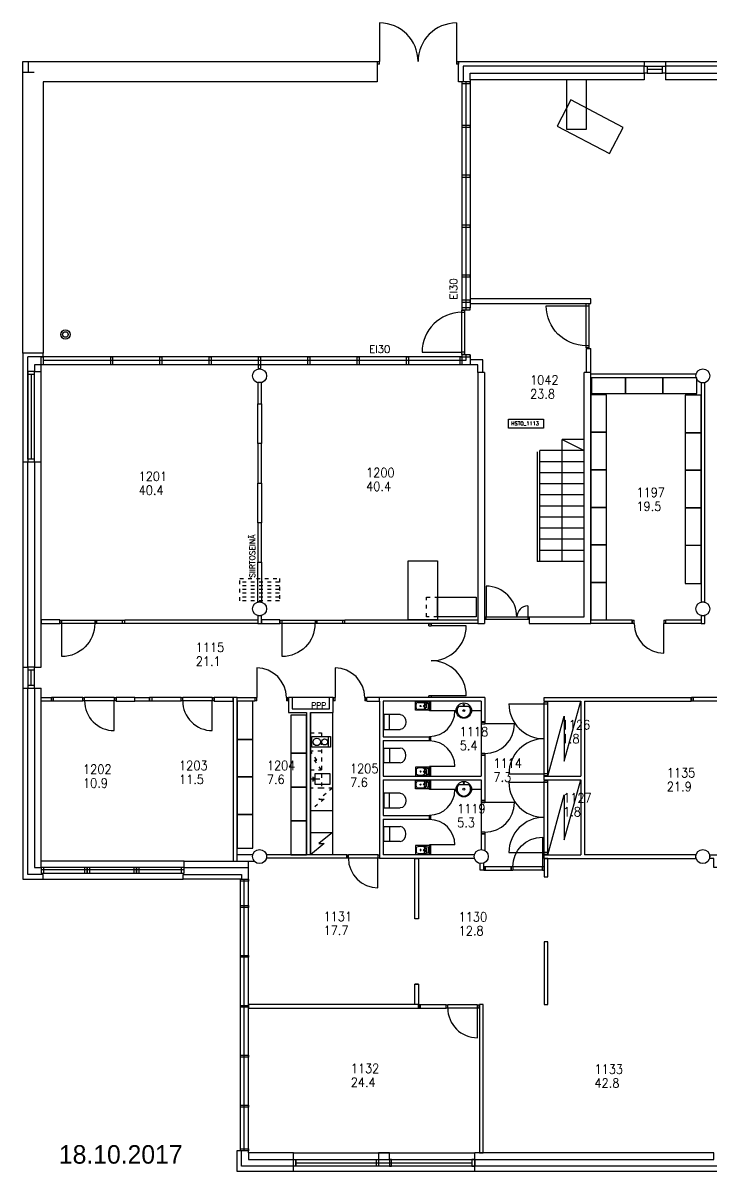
# Model space of a CAD drawing. Extents: x -405 to 153606, y -6935 to 69332.
# Drawn here: x -405 to 18195, y -405 to 30645 of the extents above; entities that cross this region are included whole.
import ezdxf
from ezdxf.enums import TextEntityAlignment as Align

# ---------------------------------------------------------------- set-up
doc = ezdxf.new("R2010")
doc.units = 0
doc.header["$LTSCALE"] = 100
doc.header["$MEASUREMENT"] = 0
doc.linetypes.add('KEL', pattern=[2.25, 1, -1.25])
doc.layers.get('0').update_dxf_attribs({"linetype": 'CONTINUOUS'})
for name, color, linetype in [('ART1100T0', 7, 'CONTINUOUS'), ('ART1100T3', 7, 'CONTINUOUS'), ('ART1100TB', 7, 'CONTINUOUS'), ('FM_I', 7, 'CONTINUOUS'), ('M00402', 7, 'CONTINUOUS'), ('M06001', 7, 'CONTINUOUS'), ('M06037', 8, 'CONTINUOUS'), ('M06051', 3, 'CONTINUOUS'), ('m06080', 7, 'CONTINUOUS'), ('M06081', 8, 'CONTINUOUS'), ('M06203T', 3, 'CONTINUOUS')]:
    doc.layers.add(name, color=color, linetype=linetype)
doc.styles.add('FISO', font='fiso.shx', dxfattribs={"height": 200})
doc.styles.add('ROMANS', font='romans.shx')
doc.styles.get("Standard").update_dxf_attribs({"font": 'simplex.shx'})

# ---------------------------------------------------------------- blocks, each defined once
blk = doc.blocks.new('KRF930')
for p, q in [((0.025, 0.7), (0.025, 0)), ((0.975, 0.25), (0.975, 0))]:
    blk.add_line(p, q)
for centre, radius, start, end in [((0.025, 0), 0.7, 0, 90), ((0.975, 0), 0.25, 90, 180)]:
    blk.add_arc(centre, radius, start, end)
blk = doc.blocks.new('KRF010')
blk.add_line((0.05, 0.9), (0.05, 0))
blk.add_arc((0.05, 0), 0.9, 0, 90)
blk = doc.blocks.new('SALAMA')
at = {"layer": 'M00402'}
blk.add_lwpolyline([(0, 0), (0.5, 0.8), (0.5, 0.2), (1, 1)], dxfattribs=at)
blk = doc.blocks.new('KRF020')
for p, q in [((0.025, 0.475), (0.025, 0)), ((0.975, 0.475), (0.975, 0))]:
    blk.add_line(p, q)
for centre, start, end in [((0.025, 0), 0, 90), ((0.975, 0), 90, 180)]:
    blk.add_arc(centre, 0.475, start, end)
blk = doc.blocks.new('KAF0IK')
for p, q in [((0, -1), (0, 0)), ((0, 0), (0.05, 0)), ((0.05, -1), (0.05, 0)), ((0.95, 0), (0.95, -1)), ((0.95, 0), (1, 0)), ((1, 0), (1, -1)), ((0.05, -1), (0, -1)), ((1, -1), (0.95, -1))]:
    blk.add_line(p, q)
blk = doc.blocks.new('KYFPIK')
for p, q in [((0, -1), (0, 0)), ((0, 0), (0.025, 0)), ((0.025, -1), (0.025, 0)), ((0.975, 0), (0.975, -1)), ((0.975, 0), (1, 0)), ((1, 0), (1, -1)), ((0.025, -1), (0, -1)), ((1, -1), (0.975, -1))]:
    blk.add_line(p, q)
blk = doc.blocks.new('KAFPIK')
for p, q in [((0, -1), (0, 0)), ((0, 0), (0.025, 0)), ((0.025, -1), (0.025, 0)), ((0.975, 0), (0.975, -1)), ((0.975, 0), (1, 0)), ((1, 0), (1, -1)), ((0.025, -1), (0, -1)), ((1, -1), (0.975, -1))]:
    blk.add_line(p, q)
blk = doc.blocks.new('KYF0IK')
for p, q in [((0, -1), (0, 0)), ((0, 0), (0.05, 0)), ((0.05, -1), (0.05, 0)), ((0.95, 0), (0.95, -1)), ((0.95, 0), (1, 0)), ((1, 0), (1, -1)), ((0.05, -1), (0, -1)), ((1, -1), (0.95, -1))]:
    blk.add_line(p, q)
blk = doc.blocks.new('VAR1X1')
blk.add_lwpolyline([(-0.168, -0.256), (0.832, -0.256), (0.832, 0.744), (-0.168, 0.744)], close=True)
blk = doc.blocks.new('KKUPPI_P')
at = {"linetype": 'Continuous'}
for p, q in [((-380, -245), (-380, -10)), ((-380, -10), (-10, -10)), ((-10, -245), (-380, -245)), ((-360, -175), (-360, -80)), ((-310, -30), (-175, -30)), ((-175, -225), (-310, -225)), ((-175, -30), (-80, -30)), ((-175, -225), (-80, -225)), ((-125, -80), (-125, -175)), ((-30, -80), (-30, -175)), ((-10, -10), (-10, -245))]:
    blk.add_line(p, q, dxfattribs=at)
for p, q in [((-168, -110), (-125, -153)), ((-80, -65), (-163, -148)), ((-151, -93), (-108, -136)), ((-80, -65), (-80, -167))]:
    blk.add_line(p, q)
for centre, radius in [((-242, -128), 14.1), ((-80, -65), 10)]:
    blk.add_circle(centre, radius, dxfattribs=at)
for centre, start, end in [((-310, -80), 90, 180), ((-310, -175), 180, 270), ((-175, -80), 0, 90), ((-175, -175), 270, 0), ((-80, -80), 0, 90), ((-80, -175), 270, 0)]:
    blk.add_arc(centre, 50, start, end, dxfattribs=at)
at = {"extrusion": (0, 0, -1)}
for centre, major_axis, start_param, end_param in [((-119, -189), (-13.3, 12.5), -1.446157, 1.474955), ((-125, -203), (-5.71, 5.37), 0.050634, 6.193979), ((-100, -163), (-15.7, 14.8), 2.496992, 4.616547)]:
    blk.add_ellipse(centre, major_axis=major_axis, ratio=0.8, start_param=start_param, end_param=end_param, dxfattribs=at)
blk = doc.blocks.new('LVIIST')
for p, q in [((-0.5, 0.02), (-0.5, 0.761)), ((0.5, 0.761), (0.5, 0.02)), ((-0.5, 0.283), (0.5, 0.283)), ((0.5, 0.02), (-0.5, 0.02))]:
    blk.add_line(p, q)
blk.add_ellipse((0, 0.761), major_axis=(-0.5, 0), ratio=0.517739, start_param=3.141593, end_param=6.283185)
at = {"width": 0.76195, "flags": 1}
blk.add_attdef('LVIKAL', text='', height=0.212, dxfattribs=at).set_placement((-0.389, 0.05), (0.379, 0.05), align=Align.FIT)
blk = doc.blocks.new('aioa_huone')
at = {"layer": 'ART1100T0', "width": 0.9}
blk.add_attdef('HNENUM', (56, 73), '', height=250, dxfattribs=at)
at = {"layer": 'ART1100T3', "width": 0.9}
blk.add_attdef('HNEALA', (56, -302), '', height=250, dxfattribs=at)

msp = doc.modelspace()

# ---------------------------------------------------------------- linework, layer by layer
at = {"layer": 'M00402'}
msp.add_lwpolyline([(-405, 21715), (-405, 29605), (9185, 29605), (9185, 29055), (145, 29055), (145, 21715)], dxfattribs=at)
at = {"layer": 'M06001'}
for p, q in [((-405, 29605), (-105, 29605)), ((-255, 29305), (-255, 29605)), ((16415, 29605), (16985, 29605)), ((16415, 29605), (16415, 29475)), ((16985, 29605), (16985, 29475)), ((-105, 29305), (-405, 29305)), ((16415, 29290), (16415, 29110)), ((16490, 29475), (16910, 29475)), ((16910, 29383), (16490, 29383)), ((16490, 29290), (16910, 29290)), ((16985, 29290), (16985, 29110)), ((14970, 23185), (11700, 23185)), ((11700, 23185), (11700, 23055)), ((11700, 23055), (14970, 23055)), ((14970, 23055), (14970, 23185)), ((14840, 21845), (14840, 21190)), ((14840, 21845), (14970, 21845)), ((14970, 21190), (14970, 21845)), ((145, 21620), (-275, 21620)), ((-275, 18850), (-275, 21620)), ((12040, 21530), (11700, 21530)), ((12040, 21190), (12040, 21530)), ((-183, 21145), (-183, 18850)), ((90, 18775), (90, 21400)), ((11910, 21400), (11700, 21400)), ((11910, 21190), (11910, 21400)), ((11910, 21190), (11910, 14400)), ((12090, 21190), (11910, 21190)), ((12090, 21190), (12090, 14400)), ((14790, 14580), (14790, 21190)), ((14970, 21190), (14790, 21190)), ((14970, 14400), (14970, 21190)), ((17817, 21150), (14970, 21150)), ((17817, 21050), (14970, 21050)), ((-405, 18775), (-275, 18775)), ((-90, 18775), (90, 18775)), ((11910, 14400), (12090, 14400)), ((13300, 14580), (14790, 14580)), ((13300, 14580), (13300, 14400)), ((13300, 14400), (14970, 14400)), ((16090, 14400), (16090, 14500)), ((17000, 14400), (17000, 14500)), ((17950, 14500), (17950, 14400)), ((-405, 13225), (-405, 12655)), ((-405, 13225), (-275, 13225)), ((-183, 12730), (-183, 13150)), ((-90, 13225), (90, 13225)), ((-405, 12655), (-275, 12655)), ((-90, 12655), (90, 12655)), ((6780, 12400), (6780, 12000)), ((6880, 12400), (6780, 12400)), ((6880, 12400), (6880, 12100)), ((7890, 12100), (7890, 12400)), ((7990, 12400), (7890, 12400)), ((7990, 12000), (7990, 12400)), ((8900, 12300), (8900, 12400)), ((12100, 12400), (9250, 12400)), ((9250, 12300), (9250, 8050)), ((12000, 12300), (9350, 12300)), ((9350, 12300), (9350, 11338)), ((10600, 12037), (10600, 12300)), ((10600, 12300), (10624, 12300)), ((10624, 12300), (10624, 12037)), ((12000, 12300), (12000, 11743)), ((12100, 12400), (12100, 11743)), ((13700, 12300), (13700, 12400)), ((13700, 12400), (17685, 12400)), ((13700, 12300), (14700, 12300)), ((14700, 12300), (14700, 10275)), ((14800, 12300), (14800, 8150)), ((14800, 12300), (17685, 12300)), ((17685, 12300), (17685, 12400)), ((6780, 12000), (7275, 12000)), ((6880, 12100), (7890, 12100)), ((7275, 12000), (7275, 8150)), ((7375, 12000), (7375, 8150)), ((7375, 12000), (7990, 12000)), ((10624, 12037), (10600, 12037)), ((12100, 11743), (12000, 11743)), ((7375, 11325), (7375, 10125)), ((9350, 11338), (10600, 11338)), ((9350, 11238), (10600, 11238)), ((9350, 11238), (9350, 10275)), ((10600, 11227), (10600, 11347)), ((10600, 11347), (10624, 11347)), ((10600, 11238), (10600, 11338)), ((10624, 11227), (10600, 11227)), ((10624, 11347), (10624, 11227)), ((12100, 10833), (12000, 10833)), ((12000, 10833), (12000, 10275)), ((12100, 10833), (12100, 9618)), ((9350, 10275), (12000, 10275)), ((10600, 10275), (10600, 10537)), ((10600, 10537), (10624, 10537)), ((10624, 10275), (10600, 10275)), ((10624, 10537), (10624, 10275)), ((13700, 10275), (14700, 10275)), ((13700, 10175), (13700, 10275)), ((9350, 10175), (9350, 9213)), ((9350, 10175), (12000, 10175)), ((10600, 9912), (10600, 10175)), ((10600, 10175), (10624, 10175)), ((10624, 10175), (10624, 9912)), ((12000, 10175), (12000, 9618)), ((13700, 10175), (14700, 10175)), ((14700, 10175), (14700, 8150)), ((10624, 9912), (10600, 9912)), ((12100, 9618), (12000, 9618)), ((9350, 9213), (10600, 9213)), ((9350, 9113), (10600, 9113)), ((9350, 9113), (9350, 8150)), ((10600, 9103), (10600, 9223)), ((10600, 9223), (10624, 9223)), ((10600, 9213), (10600, 9113)), ((10624, 9103), (10600, 9103)), ((10624, 9223), (10624, 9103)), ((12100, 8708), (12000, 8708)), ((12000, 8708), (12000, 8290)), ((12100, 8708), (12100, 8262)), ((10600, 8150), (10600, 8413)), ((10600, 8413), (10624, 8413)), ((10624, 8413), (10624, 8150)), ((5817, 8150), (5390, 8150)), ((8360, 8150), (6190, 8150)), ((8360, 8150), (8360, 8058)), ((11817, 8150), (9350, 8150)), ((10624, 8150), (10600, 8150)), ((13700, 8150), (14700, 8150)), ((13700, 8050), (13700, 8150)), ((17810, 8150), (14800, 8150)), ((17810, 8050), (17810, 8150)), ((90, 7800), (90, 7980)), ((90, 7980), (90, 7980)), ((2720, 7980), (90, 7980)), ((90, 7800), (90, 7800)), ((3955, 7980), (2720, 7980)), ((3955, 7980), (5700, 7980)), ((3955, 7800), (3955, 7980)), ((3955, 7800), (5700, 7800)), ((5700, 7800), (5700, 7980)), ((5700, 7980), (5853, 7980)), ((8360, 8058), (6190, 8058)), ((11817, 8050), (9250, 8050)), ((11970, 7734), (11970, 7912)), ((12070, 7734), (12070, 7923)), ((13700, 8050), (14800, 8050)), ((14800, 8050), (17810, 8050)), ((90, 7750), (3955, 7750)), ((145, 7485), (3935, 7485)), ((12070, 7734), (11970, 7734)), ((10300, 4650), (10200, 4650)), ((6915, -90), (6915, 90)), ((6915, 90), (11825, 90)), ((11825, -90), (11825, 90)), ((6915, -405), (6915, -275)), ((6980, -183), (11750, -183)), ((11825, -405), (11825, -275)), ((6915, -405), (11825, -405))]:
    msp.add_line(p, q, dxfattribs=at)
for points in [[(16415, 29475), (11515, 29475), (11515, 29055), (11385, 29055), (11385, 29605), (16415, 29605)], [(16985, 29605), (24615, 29605), (24615, 29055), (24485, 29055), (24485, 29475), (16985, 29475)], [(16415, 29110), (11700, 29110), (11700, 29290), (16415, 29290)], [(16985, 29290), (24300, 29290), (24300, 29110), (16985, 29110)], [(11480, 29055), (11480, 22940)], [(11580, 29055), (11580, 22890)], [(11700, 29110), (11700, 22940)], [(145, 21620), (145, 21715), (-405, 21715), (-405, 18775)], [(11700, 21670), (11700, 21400), (-90, 21400)], [(11480, 21670), (11480, 21620), (145, 21620)], [(11580, 21670), (11580, 21520), (145, 21520)], [(-405, 18775), (-405, 13225)], [(-275, 13225), (-275, 18775)], [(-90, 18775), (-90, 13225)], [(90, 13225), (90, 18775)], [(16090, 14400), (14970, 14400), (14970, 14500), (16090, 14500)], [(17000, 14500), (17950, 14500), (17950, 14400), (17000, 14400)], [(-405, 12655), (-405, 7485), (145, 7485), (145, 7615), (-275, 7615), (-275, 12655)], [(-90, 12655), (-90, 7800), (90, 7800)], [(90, 7980), (90, 12655)], [(90, 12400), (360, 12400), (360, 12300), (90, 12300)], [(2620, 12400), (3015, 12400), (3015, 12300), (2620, 12300)], [(5390, 12300), (5390, 12300)], [(8900, 12300), (9250, 12300), (9250, 12400), (8900, 12400)], [(5700, 90), (5700, 7800)], [(5515, 7615), (5515, 7485), (3935, 7485), (3935, 7615), (5515, 7615)], [(5480, 145), (5480, 7485)], [(5580, 145), (5580, 7485)], [(6915, -275), (5515, -275), (5515, 145), (5385, 145), (5385, -405), (6915, -405)], [(6915, 90), (5700, 90), (5700, -90), (6915, -90)], [(11825, -405), (18615, -405), (18615, 145), (18485, 145), (18485, -275), (11825, -275)], [(11825, -90), (18300, -90), (18300, 90), (11825, 90)]]:
    msp.add_lwpolyline(points, dxfattribs=at)
for points in [[(16415, 29475), (16490, 29475), (16490, 29290), (16415, 29290)], [(16910, 29475), (16985, 29475), (16985, 29290), (16910, 29290)], [(11700, 29055), (11480, 29055), (11480, 29005), (11700, 29005)], [(11700, 27875), (11480, 27875), (11480, 27825), (11700, 27825)], [(11700, 26525), (11480, 26525), (11480, 26475), (11700, 26475)], [(11700, 25175), (11480, 25175), (11480, 25125), (11700, 25125)], [(11700, 23825), (11480, 23825), (11480, 23775), (11700, 23775)], [(11700, 23145), (11480, 23145), (11480, 23095), (11700, 23095)], [(11700, 22940), (11480, 22940), (11480, 22890), (11700, 22890)], [(90, 21400), (90, 21620), (145, 21620), (145, 21400)], [(1970, 21400), (1970, 21620), (2020, 21620), (2020, 21400)], [(3305, 21400), (3305, 21620), (3355, 21620), (3355, 21400)], [(4640, 21400), (4640, 21620), (4690, 21620), (4690, 21400)], [(5975, 21400), (5975, 21620), (6025, 21620), (6025, 21400)], [(7310, 21400), (7310, 21620), (7360, 21620), (7360, 21400)], [(8645, 21400), (8645, 21620), (8695, 21620), (8695, 21400)], [(9980, 21400), (9980, 21620), (10030, 21620), (10030, 21400)], [(11430, 21400), (11430, 21620), (11480, 21620), (11480, 21400)], [(11700, 21670), (11480, 21670), (11480, 21620), (11700, 21620)], [(-275, 21220), (-275, 18775), (-90, 18775), (-90, 21220)], [(-90, 21145), (-90, 21220), (-275, 21220), (-275, 21145)], [(-90, 21220), (90, 21220), (90, 21400), (-90, 21400)], [(5975, 21290), (5975, 21400), (6025, 21400), (6025, 21290)], [(17950, 14990), (18050, 14990), (18050, 20910), (17950, 20910)], [(-90, 18775), (-90, 18850), (-275, 18850), (-275, 18775)], [(5950, 14400), (6050, 14400), (6050, 14610), (5950, 14610)], [(17950, 14400), (18050, 14400), (18050, 14610), (17950, 14610)], [(90, 14500), (90, 14400), (590, 14400), (590, 14500)], [(5950, 14400), (2350, 14400), (2350, 14500), (5950, 14500)], [(6050, 14500), (6050, 14400), (6550, 14400), (6550, 14500)], [(11910, 14400), (8310, 14400), (8310, 14500), (11910, 14500)], [(-275, 13225), (-275, 13150), (-90, 13150), (-90, 13225)], [(-275, 13225), (-275, 12655), (-90, 12655), (-90, 13225)], [(-275, 12730), (-275, 12655), (-90, 12655), (-90, 12730)], [(2120, 12400), (2120, 12300), (2620, 12300), (2620, 12400)], [(4775, 12400), (4775, 12300), (5290, 12300), (5290, 12400)], [(5290, 7980), (5390, 7980), (5390, 12400), (5290, 12400)], [(5870, 12400), (5870, 12300), (5390, 12300), (5390, 12400)], [(18300, 7800), (18300, 8050), (18190, 8050), (18190, 8150), (18300, 8150), (18400, 8150), (18400, 7800)], [(90, 7650), (3955, 7650), (3955, 7800), (90, 7800)], [(165, 7800), (90, 7800), (90, 7650), (165, 7650)], [(1335, 7800), (1260, 7800), (1260, 7650), (1335, 7650)], [(1410, 7800), (1335, 7800), (1335, 7650), (1410, 7650)], [(2670, 7800), (2595, 7800), (2595, 7650), (2670, 7650)], [(2745, 7800), (2670, 7800), (2670, 7650), (2745, 7650)], [(3955, 7800), (3880, 7800), (3880, 7650), (3955, 7650)], [(10300, 6416), (10200, 6416), (10200, 8050), (10300, 8050)], [(13700, 7550), (13800, 7550), (13800, 8050), (13700, 8050)], [(5700, 7435), (5480, 7435), (5480, 7485), (5700, 7485)], [(5700, 6725), (5480, 6725), (5480, 6775), (5700, 6775)], [(13700, 4100), (13800, 4100), (13800, 5790), (13700, 5790)], [(5700, 5375), (5480, 5375), (5480, 5425), (5700, 5425)], [(10300, 4100), (10200, 4100), (10200, 4650), (10300, 4650)], [(5700, 4025), (5480, 4025), (5480, 4075), (5700, 4075)], [(5700, 4000), (10300, 4000), (10300, 4100), (5700, 4100)], [(11950, 90), (12050, 90), (12050, 4100), (11950, 4100)], [(5700, 2675), (5480, 2675), (5480, 2725), (5700, 2725)], [(5700, 1325), (5480, 1325), (5480, 1375), (5700, 1375)], [(5700, 145), (5480, 145), (5480, 195), (5700, 195)], [(9220, -90), (9520, -90), (9520, 90), (9220, 90)], [(6915, -90), (11825, -90), (11825, -275), (6915, -275)], [(6980, -90), (6980, -90), (6980, -275), (6980, -275)], [(9170, -90), (9220, -90), (9220, -275), (9170, -275)], [(9570, -90), (9520, -90), (9520, -275), (9570, -275)], [(11825, -90), (11750, -90), (11750, -275), (11825, -275)]]:
    msp.add_lwpolyline(points, close=True, dxfattribs=at)
for centre in [(6000, 21100), (18000, 21100), (6000, 14800), (18000, 14800), (6000, 8100), (12000, 8100), (18000, 8100)]:
    msp.add_circle(centre, 190, dxfattribs=at)
at = {"layer": 'M06037'}
for p, q in [((14790, 19380), (14190, 19380)), ((14190, 16080), (14190, 19380)), ((14190, 19380), (14790, 19080)), ((13590, 16080), (13590, 19080)), ((14790, 19080), (13590, 19080)), ((14790, 18780), (13590, 18780)), ((14790, 18480), (13590, 18480)), ((14790, 18180), (13590, 18180)), ((14790, 17880), (13590, 17880)), ((14790, 17580), (13590, 17580)), ((14790, 17280), (13590, 17280)), ((14790, 16980), (13590, 16980)), ((14790, 16680), (13590, 16680)), ((14790, 16380), (13590, 16380)), ((14790, 16080), (13515, 16080)), ((12000, 11743), (12000, 10833)), ((12000, 9618), (12000, 8708))]:
    msp.add_line(p, q, dxfattribs=at)
msp.add_lwpolyline([(13515, 19043), (13515, 16080)], dxfattribs=at)
at = {"layer": 'M06051'}
for p, q in [((14840, 23055), (14910, 23055)), ((14840, 22995), (14840, 23055)), ((14840, 22995), (14910, 22995)), ((14840, 21915), (14840, 22995)), ((14910, 23055), (14910, 22995)), ((14910, 22995), (14910, 21915)), ((11480, 22880), (11550, 22880)), ((11480, 22820), (11480, 22880)), ((11480, 22820), (11550, 22820)), ((11480, 21740), (11480, 22820)), ((11550, 22880), (11550, 22820)), ((11550, 22820), (11550, 21740)), ((11480, 21680), (11480, 21740)), ((11550, 21740), (11480, 21740)), ((11550, 21740), (11550, 21680)), ((14840, 21855), (14840, 21915)), ((14910, 21915), (14840, 21915)), ((14910, 21855), (14840, 21855)), ((14910, 21915), (14910, 21855)), ((11550, 21680), (11480, 21680)), ((600, 14400), (600, 14492)), ((600, 14492), (650, 14492)), ((650, 14400), (600, 14400)), ((650, 14400), (650, 14492)), ((650, 14492), (1541, 14492)), ((1541, 14400), (650, 14400)), ((1541, 14492), (1541, 14400)), ((1541, 14492), (1590, 14492)), ((1590, 14400), (1541, 14400)), ((1590, 14492), (1590, 14400)), ((2290, 14400), (2290, 14492)), ((6560, 14400), (6560, 14492)), ((6560, 14492), (6610, 14492)), ((6610, 14400), (6560, 14400)), ((6610, 14400), (6610, 14492)), ((6610, 14492), (7501, 14492)), ((7501, 14400), (6610, 14400)), ((7501, 14492), (7501, 14400)), ((7501, 14492), (7550, 14492)), ((7550, 14400), (7501, 14400)), ((7550, 14492), (7550, 14400)), ((8250, 14400), (8250, 14492)), ((12101, 14510), (12101, 14580)), ((12101, 14580), (12131, 14580)), ((12131, 14510), (12101, 14510)), ((12131, 14510), (12131, 14580)), ((12131, 14580), (13262, 14580)), ((13262, 14510), (12131, 14510)), ((13262, 14580), (13262, 14510)), ((13262, 14580), (13291, 14580)), ((13291, 14510), (13262, 14510)), ((13291, 14580), (13291, 14510)), ((420, 12308), (420, 12400)), ((1220, 12308), (1220, 12400)), ((1220, 12400), (1265, 12400)), ((1265, 12308), (1220, 12308)), ((1265, 12308), (1265, 12400)), ((2066, 12400), (1265, 12400)), ((2066, 12308), (1265, 12308)), ((2066, 12400), (2066, 12308)), ((2066, 12400), (2110, 12400)), ((2110, 12308), (2066, 12308)), ((2110, 12400), (2110, 12308)), ((3090, 12308), (3090, 12400)), ((3875, 12308), (3875, 12400)), ((3875, 12400), (3920, 12400)), ((3920, 12308), (3875, 12308)), ((3920, 12308), (3920, 12400)), ((4721, 12400), (3920, 12400)), ((4721, 12308), (3920, 12308)), ((4721, 12400), (4721, 12308)), ((4721, 12400), (4765, 12400)), ((4765, 12308), (4721, 12308)), ((4765, 12400), (4765, 12308)), ((13700, 12285), (13792, 12285)), ((13700, 12235), (13700, 12285)), ((13700, 12235), (13792, 12235)), ((13700, 10335), (13700, 12235)), ((13792, 12285), (13792, 12235)), ((13792, 12235), (13792, 10335)), ((17745, 12308), (17745, 12400)), ((11290, 12037), (10600, 12037)), ((11290, 10537), (10600, 10537)), ((13700, 10285), (13700, 10335)), ((13792, 10335), (13700, 10335)), ((13792, 10285), (13700, 10285)), ((13792, 10335), (13792, 10285)), ((13700, 10160), (13792, 10160)), ((13700, 10110), (13700, 10160)), ((13700, 10110), (13792, 10110)), ((13700, 8210), (13700, 10110)), ((13792, 10160), (13792, 10110)), ((13792, 10110), (13792, 8210)), ((11290, 9912), (10600, 9912)), ((11290, 8413), (10600, 8413)), ((8360, 8058), (8360, 8150)), ((8360, 8150), (8405, 8150)), ((8405, 8058), (8405, 8150)), ((9206, 8150), (8405, 8150)), ((9206, 8150), (9206, 8058)), ((9206, 8150), (9250, 8150)), ((9250, 8150), (9250, 8058)), ((13700, 8160), (13700, 8210)), ((13792, 8210), (13700, 8210)), ((13792, 8160), (13700, 8160)), ((13792, 8210), (13792, 8160)), ((8405, 8058), (8360, 8058)), ((9206, 8058), (8405, 8058)), ((9250, 8058), (9206, 8058)), ((12120, 7734), (12120, 7826)), ((12810, 7826), (12810, 7734)), ((12855, 7826), (12810, 7826)), ((12855, 7826), (12855, 7734)), ((13656, 7826), (12855, 7826)), ((13700, 7826), (13656, 7826)), ((13656, 7734), (13656, 7826)), ((13700, 7734), (13700, 7826)), ((12810, 7734), (12855, 7734)), ((13656, 7734), (12855, 7734)), ((13656, 7734), (13700, 7734)), ((10360, 4000), (10360, 4092)), ((11050, 4000), (11050, 4092)), ((11050, 4092), (11094, 4092)), ((11094, 4000), (11094, 4092)), ((11895, 4092), (11094, 4092)), ((11895, 4092), (11895, 4000)), ((11895, 4092), (11940, 4092)), ((11940, 4092), (11940, 4000)), ((11094, 4000), (11050, 4000)), ((11895, 4000), (11094, 4000)), ((11940, 4000), (11895, 4000))]:
    msp.add_line(p, q, dxfattribs=at)
at = {"layer": 'M06051', "linetype": 'KEL'}
for p, q in [((6536, 15520), (5465, 15520)), ((6536, 15420), (5465, 15420)), ((6536, 15320), (5465, 15320)), ((6536, 15220), (5465, 15220)), ((6536, 15120), (5465, 15120))]:
    msp.add_line(p, q, dxfattribs=at)
at = {"layer": 'M06051'}
for points in [[(5950, 20917), (5950, 20340), (6050, 20340), (6050, 20917)], [(5950, 19270), (5950, 20340), (6050, 20340), (6050, 19270)], [(5950, 19270), (5950, 18200), (6050, 18200), (6050, 19270)], [(5950, 17130), (5950, 18200), (6050, 18200), (6050, 17130)], [(5950, 17130), (5950, 16060), (6050, 16060), (6050, 17130)], [(5950, 14990), (5950, 16060), (6050, 16060), (6050, 14990)], [(1590, 14400), (1590, 14492), (2340, 14492), (2340, 14400)], [(7550, 14400), (7550, 14492), (8300, 14492), (8300, 14400)], [(1220, 12308), (1220, 12400), (370, 12400), (370, 12308)], [(3875, 12308), (3875, 12400), (3025, 12400), (3025, 12308)], [(18545, 12308), (18545, 12400), (17695, 12400), (17695, 12308)], [(12810, 7734), (12810, 7826), (12070, 7826), (12070, 7734)], [(11050, 4000), (11050, 4092), (10310, 4092), (10310, 4000)]]:
    msp.add_lwpolyline(points, close=True, dxfattribs=at)
at = {"layer": 'M06051', "linetype": 'KEL'}
msp.add_lwpolyline([(6536, 15020), (5465, 15020), (5465, 15620), (6536, 15620)], close=True, dxfattribs=at)
at = {"layer": 'M06051'}
for centre, start, end in [((10600, 12037), 270, 0), ((10600, 10537), 0, 90), ((10600, 9912), 270, 0), ((10600, 8413), 0, 90)]:
    msp.add_arc(centre, 690, start, end, dxfattribs=at)
at = {"layer": 'm06080', "linetype": 'KEL'}
for p, q in [((7555, 10710), (7375, 10950)), ((7675, 10950), (7375, 10950)), ((7675, 10450), (7484, 10710)), ((7484, 10710), (7555, 10710)), ((7375, 10450), (7675, 10450)), ((7975, 9950), (7605, 9650)), ((7975, 9950), (7675, 9950)), ((7745, 9650), (7375, 9350)), ((7605, 9650), (7745, 9650))]:
    msp.add_line(p, q, dxfattribs=at)
at = {"layer": 'm06080'}
for p, q in [((7439, 10260), (7439, 10130)), ((7375, 10200), (7633, 10200)), ((7470, 10234), (7470, 10155)), ((7375, 9350), (7975, 9350)), ((7375, 8750), (7975, 8750)), ((7975, 8750), (7605, 8450)), ((7745, 8450), (7375, 8150)), ((7605, 8450), (7745, 8450))]:
    msp.add_line(p, q, dxfattribs=at)
for points in [[(14850, 27770), (14850, 29110), (14310, 29110), (14310, 27770)], [(15474, 27114), (15845, 27822), (14428, 28565), (14056, 27856)], [(10020, 16099), (10820, 16099), (10820, 14499), (10020, 14499)], [(10820, 15120), (11860, 15120), (11860, 14580), (10820, 14580)], [(7975, 12000), (7975, 8150), (7375, 8150), (7375, 12000)], [(7925, 11344), (7925, 11056), (7415, 11056), (7415, 11344)], [(7925, 11344), (7925, 11056), (7866, 11056), (7866, 11344)], [(7904, 10350), (7904, 10050), (7504, 10050), (7504, 10350)]]:
    msp.add_lwpolyline(points, close=True, dxfattribs=at)
at = {"layer": 'm06080', "linetype": 'KEL'}
for points in [[(10820, 14580), (10520, 14580), (10520, 15120), (10820, 15120)], [(7675, 11450), (7675, 9950), (7375, 9950), (7375, 11450)]]:
    msp.add_lwpolyline(points, close=True, dxfattribs=at)
at = {"layer": 'm06080'}
for centre, radius in [((7549, 11200), 100), ((7761, 11202), 82.7)]:
    msp.add_circle(centre, radius, dxfattribs=at)
at = {"layer": 'M06081'}
for p, q in [((10624, 12050), (11323, 12050)), ((11737, 12050), (12000, 12050)), ((10624, 9925), (11323, 9925)), ((11737, 9925), (12000, 9925))]:
    msp.add_line(p, q, dxfattribs=at)
msp.add_lwpolyline([(6880, 12100), (7890, 12100), (7890, 12400), (6880, 12400)], close=True, dxfattribs=at)
for points in [[(11385, 12163, 2.070197), (11675, 12163)], [(11385, 10038, 2.070197), (11675, 10038)]]:
    msp.add_lwpolyline(points, format="xyb", close=True, dxfattribs=at)
for centre, radius in [((745, 22220), 125), ((745, 22220), 75), ((11530, 12048), 208), ((11530, 12208), 15), ((11530, 12048), 25), ((11530, 9923), 208), ((11530, 9923), 25), ((11530, 10083), 15)]:
    msp.add_circle(centre, radius, dxfattribs=at)
at = {"layer": 'M06203T', "flags": 128}
msp.add_lwpolyline([(12737, 19686), (12737, 19932), (13683, 19932), (13683, 19686)], close=True, dxfattribs=at)

# ---------------------------------------------------------------- block references
at = {"layer": 'ART1100TB'}
for p, values in [((13268, 20790), {'HNENUM': '1042', 'HNEALA': '23.8'}), ((2671, 18186), {'HNENUM': '1201', 'HNEALA': '40.4'}), ((8829, 18288), {'HNENUM': '1200', 'HNEALA': '40.4'}), ((16146, 17750), {'HNENUM': '1197', 'HNEALA': '19.5'}), ((4216, 13560), {'HNENUM': '1115', 'HNEALA': '21.1'}), ((11363, 11281), {'HNENUM': '1118', 'HNEALA': '5.4'}), ((14122, 11466), {'HNENUM': '1126', 'HNEALA': '1.8'}), ((1166, 10265), {'HNENUM': '1202', 'HNEALA': '10.9'}), ((3765, 10365), {'HNENUM': '1203', 'HNEALA': '11.5'}), ((6142, 10365), {'HNENUM': '1204', 'HNEALA': '7.6'}), ((8391, 10284), {'HNENUM': '1205', 'HNEALA': '7.6'}), ((12275, 10426), {'HNENUM': '1114', 'HNEALA': '7.3'}), ((16969, 10169), {'HNENUM': '1135', 'HNEALA': '21.9'}), ((14162, 9490), {'HNENUM': '1127', 'HNEALA': '1.8'}), ((11292, 9197), {'HNENUM': '1119', 'HNEALA': '5.3'}), ((7676, 6282), {'HNENUM': '1131', 'HNEALA': '17.7'}), ((11334, 6269), {'HNENUM': '1130', 'HNEALA': '12.8'}), ((8413, 2172), {'HNENUM': '1132', 'HNEALA': '24.4'}), ((15010, 2152), {'HNENUM': '1133', 'HNEALA': '42.8'})]:
    msp.add_blockref('aioa_huone', p, dxfattribs=at).add_auto_attribs(values)
at = {"layer": 'M00402', "xscale": 900.0000000024011, "yscale": 2025.000000003089, "zscale": 900.0000000024011}
for p in [(13800, 10275), (13800, 8150)]:
    msp.add_blockref('SALAMA', p, dxfattribs=at)
at = {"layer": 'M06051'}
for name, p, xscale, yscale in [('KRF020', (9195, 29605), 2190, 2190), ('KRF930', (12101, 14580), 1190, 1190), ('KRF010', (16990, 14400), -890, -890), ('KRF010', (9250, 8058), -890, -890)]:
    msp.add_blockref(name, p, dxfattribs=dict(at, xscale=xscale, yscale=yscale))
at = {"layer": 'M06051', "zscale": 2100}
for name, p, xscale, yscale in [('KAFPIK', (9195, 29605), 2190, 70), ('KYF0IK', (16990, 14400), -890, -92), ('KAF0IK', (5880, 12400), 890, 92), ('KAF0IK', (8000, 12400), 890, 92)]:
    msp.add_blockref(name, p, dxfattribs=dict(at, xscale=xscale, yscale=yscale))
at = {"layer": 'M06051'}
for name, p, xscale, yscale, rotation in [('KRF010', (14840, 23055), -1200, 1200, 90), ('KRF010', (11480, 21680), 1200, 1200, 90), ('KRF010', (600, 14400), -990, 990, 180), ('KRF010', (6560, 14400), -990, 990, 180), ('KRF020', (10650, 14390), -1990, -1990, 90), ('KRF010', (5880, 12400), -890, -890, 180.0000000000633), ('KRF010', (8000, 12400), -890, -890, 180.0000000000633), ('KRF010', (2110, 12308), -890, -890, 6.330935775622493e-11), ('KRF010', (4765, 12308), -890, -890, 6.330935775622493e-11), ('KRF020', (13700, 10285), 2000, 2000, 90), ('KRF010', (12100, 11733), 890, 890, 270.0000000000628), ('KRF020', (13700, 8160), 2000, 2000, 90), ('KRF010', (12100, 9608), 890, 890, 270.0000000000628), ('KRF010', (13700, 7826), 890, -890, 179.9999999999367), ('KRF010', (11940, 4000), -890, -890, 6.330935775622493e-11)]:
    msp.add_blockref(name, p, dxfattribs=dict(at, xscale=xscale, yscale=yscale, rotation=rotation))
at = {"layer": 'M06051', "zscale": 2100}
for name, p, xscale, yscale, rotation in [('KYFPIK', (10650, 14390), -1990, -70, 90), ('KAF0IK', (12100, 11733), 890, 92, 270.0000000000628), ('KAF0IK', (12100, 9608), 890, 92, 270.0000000000628)]:
    msp.add_blockref(name, p, dxfattribs=dict(at, xscale=xscale, yscale=yscale, rotation=rotation))
at = {"layer": 'm06080', "yscale": 425}
for p, xscale in [((15143, 20734), 915), ((16075, 20734), 1015), ((17073, 20734), 915)]:
    msp.add_blockref('VAR1X1', p, dxfattribs=dict(at, xscale=xscale))
at = {"layer": 'm06080'}
for p, xscale, yscale, rotation in [((15286, 19745), 1015, 425, 90), ((17634, 20407), 1015, 425, 270), ((15286, 18730), 1015, 425, 90), ((17634, 19392), 1015, 425, 270), ((15286, 17715), 1015, 425, 90), ((17634, 18377), 1015, 425, 270), ((15286, 16700), 1015, 425, 90), ((17634, 17362), 1015, 425, 270), ((15286, 15685), 1015, 425, 90), ((17634, 16344), 1030, 425, 270), ((15286, 14670), 1015, 425, 90), ((5706, 11443), 1029.999999999999, 424.9999999999991, 90), ((7166, 11068), 1029.999999999999, 424.9999999999991, 90), ((5706, 10425), 1014.999999999999, 424.9999999999991, 90), ((7166, 10133), 914.9999999999991, 424.9999999999991, 90), ((5706, 9410), 1014.999999999999, 424.9999999999991, 90), ((7166, 9218), 914.9999999999991, 424.9999999999991, 90), ((5706, 8479), 914.9999999999991, 424.9999999999991, 90), ((7166, 8303), 914.9999999999991, 424.9999999999991, 90)]:
    msp.add_blockref('VAR1X1', p, dxfattribs=dict(at, xscale=xscale, yscale=yscale, rotation=rotation))
at = {"layer": 'M06081'}
for p in [(10600, 12300), (10600, 10175)]:
    msp.add_blockref('KKUPPI_P', p, dxfattribs=at)
at = {"layer": 'M06081', "yscale": 600, "zscale": 400}
for p, xscale, rotation in [((9350, 11739), -400, 270.0000000000584), ((9350, 10836), 400, 270.0000000000636), ((9350, 9614), -400, 270.0000000000614), ((9350, 8711), 400, 270.0000000000667)]:
    msp.add_blockref('LVIIST', p, dxfattribs=dict(at, xscale=xscale, rotation=rotation))
at = {"layer": 'M06081', "xscale": -1, "rotation": 180}
for p in [(10600, 10275), (10600, 8150)]:
    msp.add_blockref('KKUPPI_P', p, dxfattribs=at)

# ---------------------------------------------------------------- texts
at = {"layer": 'FM_I', "insert": (569, 295), "char_height": 500, "attachment_point": 1, "style": 'FISO'}
msp.add_mtext('18.10.2017', dxfattribs=at)
at = {"layer": 'M06001', "style": 'ROMANS'}
msp.add_text('EI30', height=200, rotation=90, dxfattribs=at).set_placement((11353, 23163))
msp.add_text('EI30', height=200, dxfattribs=at).set_placement((8966, 21724))
at = {"layer": 'M06051', "insert": (5728, 15639), "char_height": 150, "width": 4218.28, "attachment_point": 1, "rotation": 90, "style": 'ROMANS'}
msp.add_mtext('SIIRTOSEINÄ', dxfattribs=at)
at = {"layer": 'M06081', "style": 'ROMANS'}
msp.add_text('PPP', height=150, dxfattribs=at).set_placement((7400, 12118))
at = {"layer": 'M06203T'}
msp.add_text('HSTO_1113', height=100, dxfattribs=at).set_placement((12809, 19764))

doc.saveas('drawing.dxf')
